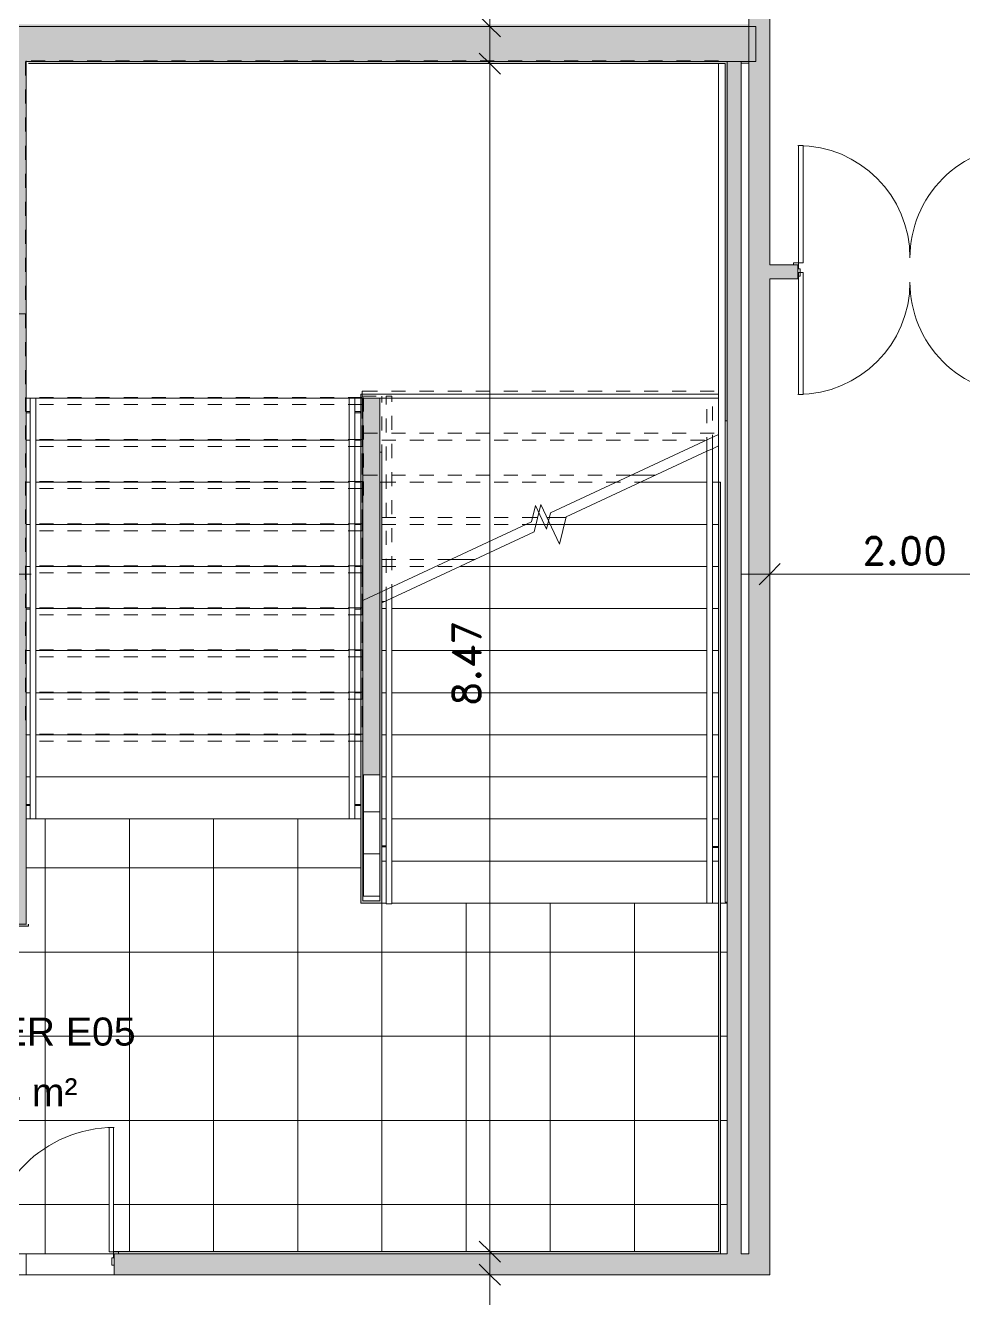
# Model space of a CAD drawing. Header units: metres. Extents: x -227.9 to -140, y 37.9 to 92.1.
# Drawn here: x -224.38 to -217.69, y 51.94 to 61.02 of the extents above; entities that cross this region are included whole.
import ezdxf

# ---------------------------------------------------------------- set-up
doc = ezdxf.new("R2010")
doc.units = ezdxf.units.M
doc.linetypes.add('Overhead', pattern=[0.003969, 0.002381, -0.001587])
doc.linetypes.add('Overhead_2_', pattern=[0.003969, 0.002381, -0.001587])
for name, color, linetype, lineweight in [('A-ANNO-DIMS', 7, 'Continuous', 9), ('A-ANNO-DIMS-100', 7, 'Continuous', 9), ('A-AREA-IDEN', 7, 'Continuous', 9), ('A-CLNG', 7, 'Continuous', 5), ('A-DOOR', 7, 'Continuous', 5), ('A-FLOR', 7, 'Continuous', 5), ('A-FLOR-HRAL', 7, 'Continuous', 5), ('A-FLOR-HRAL-MBND', 7, 'Overhead', 5), ('A-FLOR-PATT', 7, 'Continuous', 5), ('A-WALL', 7, 'Continuous', 5), ('A-WALL-PATT', 7, 'Continuous', 13), ('I-WALL', 7, 'Continuous', 5), ('S-STRS', 7, 'Continuous', 5), ('S-STRS-MBND', 7, 'Overhead', 5)]:
    doc.layers.add(name, color=color, linetype=linetype, lineweight=lineweight)
doc.styles.add('Arial_1', font='arial.ttf', dxfattribs={"height": 0.2})
doc.styles.add('RomanD_B', font='', dxfattribs={"height": 0.2})
doc.styles.get('RomanD_B').set_extended_font_data('RomanD', bold=True)
doc.dimstyles.new('LAG-Romans_0_2', dxfattribs={"dimscale": 0.3048, "dimtxt": 0.200715, "dimasz": 0.492126, "dimexe": 0.787402, "dimexo": 0.0625, "dimgap": 0, "dimtad": 1, "dimrnd": 0.01, "dimzin": 0, "dimdsep": 46, "dimtxsty": 'RomanD_B', "dimblk1": 'OBLIQUE', "dimblk2": 'OBLIQUE', "dimsah": 1, "dimcen": 0.09, "dimdle": 0.656168, "dimazin": 0, "dimtfac": 1, "dimtdec": 4, "dimtix": 1, "dimtmove": 0, "dimatfit": 3, "dimfxl": 0.787402, "dimfxlon": 1, "dimtvp": 1, "dimtolj": 1, "dimtzin": 0, "dimarcsym": 2})

# ---------------------------------------------------------------- blocks, each defined once
blk = doc.blocks.new('LAG-C1030-PORTE-VEV 2 VANT-13PR_03 - LAG-C1030-PORTE-VEV 2 VANT-13PR_03_01F -160X210-11490823-MUC-LAG-PRO-PLA-ARC-TZN-N02-AG02Ec-Cote')
at = {"layer": 'A-DOOR'}
for p, q in [((-1.6147, 1.336), (-1.5822, 1.336)), ((-1.6147, 0.466), (-1.6147, 1.336)), ((-1.6147, 1.336), (-1.6147, 0.466)), ((-1.5822, 1.336), (-1.5822, 0.466)), ((-1.5822, 0.466), (-1.5822, 1.336)), ((-0.0572, 1.336), (-0.0247, 1.336)), ((-0.0572, 0.466), (-0.0572, 1.336)), ((-0.0572, 1.336), (-0.0572, 0.466)), ((-0.0247, 1.336), (-0.0247, 0.466)), ((-0.0247, 0.466), (-0.0247, 1.336)), ((-1.5822, 0.466), (-1.6147, 0.466)), ((-0.0247, 0.466), (-0.0572, 0.466)), ((-1.6147, 0.3985), (-1.5822, 0.3985)), ((-1.6147, -0.439), (-1.6147, 0.3985)), ((-1.6147, 0.3985), (-1.5822, 0.3985)), ((-1.6147, -0.439), (-1.6147, 0.3985)), ((-1.5822, 0.3985), (-1.5822, -0.439)), ((-1.5822, 0.3985), (-1.5822, -0.439)), ((-0.0572, 0.3985), (-0.0247, 0.3985)), ((-0.0572, -0.439), (-0.0572, 0.3985)), ((-0.0572, 0.3985), (-0.0247, 0.3985)), ((-0.0572, -0.439), (-0.0572, 0.3985)), ((-0.0247, 0.3985), (-0.0247, -0.439)), ((-0.0247, 0.3985), (-0.0247, -0.439)), ((-1.5822, -0.439), (-1.6147, -0.439)), ((-1.5822, -0.439), (-1.6147, -0.439)), ((-0.0247, -0.439), (-0.0572, -0.439)), ((-0.0247, -0.439), (-0.0572, -0.439))]:
    blk.add_line(p, q, dxfattribs=at)
at = {"layer": 'A-DOOR', "color": 9, "true_color": 0xc0c0c0}
for p, q in [((-1.6197, 0.4935), (-1.6022, 0.4935)), ((-1.6197, 0.411), (-1.6197, 0.4935)), ((-1.6022, 0.4935), (-1.6022, 0.441)), ((-0.0372, 0.4935), (-0.0197, 0.4935)), ((-0.0372, 0.441), (-0.0372, 0.4935)), ((-0.0197, 0.4935), (-0.0197, 0.411)), ((-1.6497, 0.411), (-1.6197, 0.411)), ((-1.6497, 0.3985), (-1.6497, 0.411)), ((-1.6147, 0.3985), (-1.6497, 0.3985)), ((-1.6147, 0.441), (-1.6147, 0.3985)), ((-1.6022, 0.441), (-1.6147, 0.441)), ((-0.0247, 0.441), (-0.0372, 0.441)), ((-0.0247, 0.3985), (-0.0247, 0.441)), ((0.0103, 0.3985), (-0.0247, 0.3985)), ((-0.0197, 0.411), (0.0103, 0.411)), ((0.0103, 0.411), (0.0103, 0.3985))]:
    blk.add_line(p, q, dxfattribs=at)
at = {"layer": 'A-DOOR'}
for centre, start, end in [((-1.6197, 0.536), 360, 90), ((-0.0197, 0.536), 90, 180), ((-1.6197, 0.361), 270, 0), ((-0.0197, 0.361), 180, 270)]:
    blk.add_arc(centre, 0.8, start, end, dxfattribs=at)
blk = doc.blocks.new('LAG-C1030-PORTE-BAT 2 VANT-13PR_02 - LAG-C1030-PORTE-BAT 2 VANT-13PR_02_04F-180X210-11483991-MUC-LAG-PRO-PLA-ARC-TZN-N02-AG02Ec-Cote')
at = {"layer": 'A-DOOR', "color": 9, "true_color": 0xc0c0c0}
for p, q in [((-1.6147, 0.514), (-1.6147, -0.3735)), ((-1.5822, 0.514), (-1.6147, 0.514)), ((-1.5822, -0.3735), (-1.5822, 0.514)), ((0.1753, 0.514), (0.1428, 0.514)), ((0.1428, 0.514), (0.1428, -0.3735)), ((0.1753, -0.3735), (0.1753, 0.514)), ((-1.6497, -0.3735), (-1.6497, -0.386)), ((-1.6147, -0.3735), (-1.6497, -0.3735)), ((-1.6497, -0.386), (-1.6197, -0.386)), ((-1.6197, -0.386), (-1.6197, -0.4685)), ((-1.6147, -0.3735), (-1.5822, -0.3735)), ((-1.6147, -0.416), (-1.6147, -0.3735)), ((-1.6022, -0.416), (-1.6147, -0.416)), ((-1.6022, -0.4685), (-1.6022, -0.416)), ((0.1428, -0.3735), (0.1753, -0.3735)), ((0.1628, -0.416), (0.1628, -0.4685)), ((0.1753, -0.416), (0.1628, -0.416)), ((0.2103, -0.3735), (0.1753, -0.3735)), ((0.1753, -0.3735), (0.1753, -0.416)), ((0.1803, -0.4685), (0.1803, -0.386)), ((0.1803, -0.386), (0.2103, -0.386)), ((0.2103, -0.386), (0.2103, -0.3735)), ((-1.6197, -0.4685), (-1.6022, -0.4685)), ((0.1628, -0.4685), (0.1803, -0.4685))]:
    blk.add_line(p, q, dxfattribs=at)
at = {"layer": 'A-DOOR'}
for p, q in [((-1.6147, 0.514), (-1.6147, -0.3735)), ((-1.5822, 0.514), (-1.6147, 0.514)), ((-1.5822, -0.3735), (-1.5822, 0.514)), ((0.1428, 0.514), (0.1428, -0.3735)), ((0.1753, 0.514), (0.1428, 0.514)), ((0.1753, -0.3735), (0.1753, 0.514)), ((-1.6147, -0.3735), (-1.5822, -0.3735)), ((0.1428, -0.3735), (0.1753, -0.3735))]:
    blk.add_line(p, q, dxfattribs=at)
for centre, start, end in [((-1.6197, -0.386), 360, 90), ((0.1803, -0.386), 90, 180)]:
    blk.add_arc(centre, 0.9, start, end, dxfattribs=at)
blk = doc.blocks.new('Railing - LAG-B2080- BARRE CIRCULAIRE BALUSTRADE ESCALIER-V169-MUC-LAG-PRO-PLA-ARC-TZN-N02-AG02Ec-Cote')
at = {"layer": 'A-FLOR-HRAL'}
for p, q in [((0, 0.004), (-0.028, 0.004)), ((-0.028, -0.004), (0, -0.004))]:
    blk.add_line(p, q, dxfattribs=at)
blk = doc.blocks.new('Railing - Railing-13286187-MUC-LAG-PRO-PLA-ARC-TZN-N02-AG02Ec-Cote')
at = {"layer": 'A-FLOR-HRAL', "color": 9, "true_color": 0xc0c0c0}
for p, q in [((-224.3411, 58.3635), (-224.3011, 58.3635)), ((-224.3411, 58.3635), (-224.3411, 55.3635)), ((-224.3011, 58.3635), (-224.3011, 55.3635)), ((-224.3011, 55.3635), (-224.3411, 55.3635))]:
    blk.add_line(p, q, dxfattribs=at)
for p in [(-224.3411, 58.2635), (-224.3411, 56.8635), (-224.3411, 55.4635)]:
    blk.add_blockref('Railing - LAG-B2080- BARRE CIRCULAIRE BALUSTRADE ESCALIER-V169-MUC-LAG-PRO-PLA-ARC-TZN-N02-AG02Ec-Cote', p)
blk = doc.blocks.new('Railing - LAG-B2080- BARRE CIRCULAIRE BALUSTRADE ESCALIER-V170-MUC-LAG-PRO-PLA-ARC-TZN-N02-AG02Ec-Cote')
at = {"layer": 'A-FLOR-HRAL'}
for p, q in [((0, 0.004), (-0.04, 0.004)), ((-0.04, -0.004), (-0.04, 0.004)), ((-0.04, -0.004), (0, -0.004))]:
    blk.add_line(p, q, dxfattribs=at)
blk = doc.blocks.new('Railing - Railing-13286200-MUC-LAG-PRO-PLA-ARC-TZN-N02-AG02Ec-Cote')
at = {"layer": 'A-FLOR-HRAL', "color": 9, "true_color": 0xc0c0c0}
for p, q in [((-222.0671, 58.3635), (-222.0271, 58.3635)), ((-222.0671, 58.3635), (-222.0671, 55.3635)), ((-222.0271, 58.3635), (-222.0271, 55.3635)), ((-222.0271, 55.3635), (-222.0671, 55.3635))]:
    blk.add_line(p, q, dxfattribs=at)
at = {"extrusion": (0, 0, -1), "zscale": -1}
for p in [(222.0271, 58.2635), (222.0271, 56.8635), (222.0271, 55.4635)]:
    blk.add_blockref('Railing - LAG-B2080- BARRE CIRCULAIRE BALUSTRADE ESCALIER-V170-MUC-LAG-PRO-PLA-ARC-TZN-N02-AG02Ec-Cote', p, dxfattribs=at)
blk = doc.blocks.new('Railing - LAG-B2080- BARRE CIRCULAIRE BALUSTRADE ESCALIER-12558176-MUC-LAG-PRO-PLA-ARC-TZN-N02-AG02Ec-Cote')
at = {"layer": 'A-FLOR-HRAL'}
for p, q in [((0, 0.004), (-0.04, 0.004)), ((-0.04, -0.004), (-0.04, 0.004)), ((-0.04, -0.004), (0, -0.004))]:
    blk.add_line(p, q, dxfattribs=at)
blk = doc.blocks.new('Railing - Railing-14237146-MUC-LAG-PRO-PLA-ARC-TZN-N02-AG02Ec-Cote')
at = {"layer": 'A-FLOR-HRAL', "color": 9, "true_color": 0xc0c0c0}
for p, q in [((-219.4771, 58.003), (-219.5171, 57.9844)), ((-219.4771, 54.7635), (-219.4771, 58.003)), ((-219.5171, 54.7635), (-219.5171, 57.9844)), ((-219.4771, 54.7635), (-219.5171, 54.7635))]:
    blk.add_line(p, q, dxfattribs=at)
at = {"layer": 'A-FLOR-HRAL-MBND'}
for p, q in [((-219.5171, 58.3635), (-219.4771, 58.3635)), ((-219.5171, 57.9844), (-219.5171, 58.3635)), ((-219.4771, 58.003), (-219.4771, 58.3635))]:
    blk.add_line(p, q, dxfattribs=at)
at = {"rotation": 180}
blk.add_blockref('Railing - LAG-B2080- BARRE CIRCULAIRE BALUSTRADE ESCALIER-12558176-MUC-LAG-PRO-PLA-ARC-TZN-N02-AG02Ec-Cote', (-219.4771, 55.1635), dxfattribs=at)
blk = doc.blocks.new('Railing - LAG-B2080- BARRE CIRCULAIRE BALUSTRADE ESCALIER-V171-MUC-LAG-PRO-PLA-ARC-TZN-N02-AG02Ec-Cote')
at = {"layer": 'A-FLOR-HRAL'}
for p, q in [((0, 0.004), (-0.03, 0.004)), ((-0.03, -0.004), (0, -0.004))]:
    blk.add_line(p, q, dxfattribs=at)
blk = doc.blocks.new('Railing - Railing-14237154-MUC-LAG-PRO-PLA-ARC-TZN-N02-AG02Ec-Cote')
at = {"layer": 'A-FLOR-HRAL', "color": 9, "true_color": 0xc0c0c0}
for p, q in [((-221.7641, 56.9366), (-221.8041, 56.9179)), ((-221.8041, 54.7585), (-221.8041, 56.9179)), ((-221.7641, 54.7585), (-221.7641, 56.9366)), ((-221.7641, 54.7585), (-221.8041, 54.7585))]:
    blk.add_line(p, q, dxfattribs=at)
at = {"layer": 'A-FLOR-HRAL-MBND'}
for p, q in [((-221.8041, 58.3785), (-221.7641, 58.3785)), ((-221.8041, 58.3635), (-221.8041, 58.3785)), ((-221.8041, 56.9179), (-221.8041, 58.3635)), ((-221.7641, 58.3635), (-221.7641, 58.3785)), ((-221.7641, 56.9366), (-221.7641, 58.3635))]:
    blk.add_line(p, q, dxfattribs=at)
at = {"extrusion": (0, 0, -1), "zscale": -1, "rotation": 180}
blk.add_blockref('Railing - LAG-B2080- BARRE CIRCULAIRE BALUSTRADE ESCALIER-V171-MUC-LAG-PRO-PLA-ARC-TZN-N02-AG02Ec-Cote', (221.8041, 55.1685), dxfattribs=at)
blk = doc.blocks.new('DIMBLOCK40-MUC-LAG-PRO-PLA-ARC-TZN-N02-AG02Ec-Cote')
at = {"layer": 'A-ANNO-DIMS-100', "transparency": 16777216}
for p, q in [((-219.0691, 57.3486), (-219.0691, 56.8686)), ((-219.0691, 57.1086), (-219.0691, 57.3486)), ((-217.0694, 57.3486), (-217.0694, 56.8686)), ((-217.0694, 57.1086), (-217.0694, 57.3486)), ((-219.2691, 57.1086), (-216.8694, 57.1086))]:
    blk.add_line(p, q, dxfattribs=at)
at = {"layer": 'A-ANNO-DIMS-100', "lineweight": 25, "transparency": 16777216}
for p, q in [((-219.0691, 57.1086), (-218.9941, 57.1836)), ((-217.0694, 57.1086), (-216.9944, 57.1836)), ((-219.0691, 57.1086), (-219.1441, 57.0336)), ((-217.0694, 57.1086), (-217.1444, 57.0336))]:
    blk.add_line(p, q, dxfattribs=at)
at = {"layer": 'A-ANNO-DIMS-100', "color": 0, "transparency": 16777216, "insert": (-218.4128, 57.3743), "char_height": 0.2, "width": 0.824475, "attachment_point": 1, "line_spacing_factor": 1.146391, "style": 'RomanD_B'}
blk.add_mtext('2.00', dxfattribs=at)
blk = doc.blocks.new('_Oblique')
at = {"color": 0, "linetype": 'ByBlock', "lineweight": -2}
blk.add_line((-0.5, -0.5), (0.5, 0.5), dxfattribs=at)
blk = doc.blocks.new('DIMBLOCK41-MUC-LAG-PRO-PLA-ARC-TZN-N02-AG02Ec-Cote')
at = {"layer": 'A-ANNO-DIMS-100', "transparency": 16777216}
for p, q in [((-227.3781, 57.3486), (-227.3781, 56.8686)), ((-227.3781, 57.1086), (-227.3781, 57.3486)), ((-224.5341, 57.3486), (-224.5341, 56.8686)), ((-224.5341, 57.1086), (-224.5341, 57.3486)), ((-227.5781, 57.1086), (-224.3341, 57.1086))]:
    blk.add_line(p, q, dxfattribs=at)
at = {"layer": 'A-ANNO-DIMS-100', "lineweight": 25, "transparency": 16777216}
for p, q in [((-227.3781, 57.1086), (-227.3031, 57.1836)), ((-224.5341, 57.1086), (-224.4591, 57.1836)), ((-227.3781, 57.1086), (-227.4531, 57.0336)), ((-224.5341, 57.1086), (-224.6091, 57.0336))]:
    blk.add_line(p, q, dxfattribs=at)
at = {"layer": 'A-ANNO-DIMS-100', "color": 0, "transparency": 16777216, "insert": (-226.2997, 57.3743), "char_height": 0.2, "width": 0.824475, "attachment_point": 1, "line_spacing_factor": 1.146391, "style": 'RomanD_B'}
blk.add_mtext('2.84', dxfattribs=at)
blk = doc.blocks.new('DIMBLOCK42-MUC-LAG-PRO-PLA-ARC-TZN-N02-AG02Ec-Cote')
at = {"layer": 'A-ANNO-DIMS-100', "transparency": 16777216}
for p, q in [((-221.0647, 60.8135), (-221.0647, 62.4255)), ((-221.3047, 62.2255), (-220.8247, 62.2255)), ((-221.0647, 62.2255), (-221.3047, 62.2255)), ((-221.3047, 61.0135), (-220.8247, 61.0135)), ((-221.0647, 61.0135), (-221.3047, 61.0135))]:
    blk.add_line(p, q, dxfattribs=at)
at = {"layer": 'A-ANNO-DIMS-100', "lineweight": 25, "transparency": 16777216}
for p, q in [((-221.0647, 62.2255), (-221.1397, 62.3005)), ((-221.0647, 62.2255), (-220.9897, 62.1505)), ((-221.0647, 61.0135), (-221.1397, 61.0885)), ((-221.0647, 61.0135), (-220.9897, 60.9385))]:
    blk.add_line(p, q, dxfattribs=at)
at = {"layer": 'A-ANNO-DIMS-100', "color": 0, "transparency": 16777216, "insert": (-221.3303, 61.276), "char_height": 0.2, "width": 0.824475, "attachment_point": 1, "rotation": 90, "line_spacing_factor": 1.146391, "style": 'RomanD_B'}
blk.add_mtext('1.21', dxfattribs=at)
blk = doc.blocks.new('DIMBLOCK43-MUC-LAG-PRO-PLA-ARC-TZN-N02-AG02Ec-Cote')
at = {"layer": 'A-ANNO-DIMS-100', "transparency": 16777216}
for p, q in [((-221.0647, 49.9135), (-221.0647, 52.3135)), ((-221.3047, 52.1135), (-220.8247, 52.1135)), ((-221.0647, 52.1135), (-221.3047, 52.1135)), ((-221.3047, 50.1135), (-220.8247, 50.1135)), ((-221.0647, 50.1135), (-221.3047, 50.1135))]:
    blk.add_line(p, q, dxfattribs=at)
at = {"layer": 'A-ANNO-DIMS-100', "lineweight": 25, "transparency": 16777216}
for p, q in [((-221.0647, 52.1135), (-221.1397, 52.1885)), ((-221.0647, 52.1135), (-220.9897, 52.0385)), ((-221.0647, 50.1135), (-221.1397, 50.1885)), ((-221.0647, 50.1135), (-220.9897, 50.0385))]:
    blk.add_line(p, q, dxfattribs=at)
at = {"layer": 'A-ANNO-DIMS-100', "color": 0, "transparency": 16777216, "insert": (-221.3303, 50.77), "char_height": 0.2, "width": 0.824475, "attachment_point": 1, "rotation": 90, "line_spacing_factor": 1.146391, "style": 'RomanD_B'}
blk.add_mtext('2.00', dxfattribs=at)
blk = doc.blocks.new('DIMBLOCK157-MUC-LAG-PRO-PLA-ARC-TZN-N02-AG02Ec-Cote')
at = {"layer": 'A-ANNO-DIMS-100', "transparency": 16777216}
for p, q in [((-221.0647, 52.0785), (-221.0647, 60.9485)), ((-221.3047, 60.7485), (-220.8247, 60.7485)), ((-221.0647, 60.7485), (-221.3047, 60.7485)), ((-221.3047, 52.2785), (-220.8247, 52.2785)), ((-221.0647, 52.2785), (-221.3047, 52.2785))]:
    blk.add_line(p, q, dxfattribs=at)
at = {"layer": 'A-ANNO-DIMS-100', "lineweight": 25, "transparency": 16777216}
for p, q in [((-221.0647, 60.7485), (-221.1397, 60.8235)), ((-221.0647, 60.7485), (-220.9897, 60.6735)), ((-221.0647, 52.2785), (-221.1397, 52.3535)), ((-221.0647, 52.2785), (-220.9897, 52.2035))]:
    blk.add_line(p, q, dxfattribs=at)
at = {"layer": 'A-ANNO-DIMS-100', "color": 0, "transparency": 16777216, "insert": (-221.3303, 56.17), "char_height": 0.2, "width": 0.824475, "attachment_point": 1, "rotation": 90, "line_spacing_factor": 1.146391, "style": 'RomanD_B'}
blk.add_mtext('8.47', dxfattribs=at)

msp = doc.modelspace()

# ---------------------------------------------------------------- hatches: boundary and pattern name
at = {"layer": 'A-FLOR-PATT', "true_color": 0x787878}
h = msp.add_hatch(dxfattribs=at)
h.set_pattern_fill('FP_3', color=8, style=0, pattern_type=2)
h.set_pattern_definition([(0, (-222.434, 53.814), (0, 0.6), []), (90, (-222.434, 53.814), (-0.6, 0), [])])
h.paths.add_polyline_path([(-223.7468, 52.276), (-223.7793, 52.276), (-223.7793, 53.1635), (-223.7468, 53.1635), (-223.7468, 52.2785)])
h.paths.add_polyline_path([(-223.7793, 52.2635), (-223.7468, 52.2635), (-223.7468, 52.276), (-223.7418, 52.276), (-223.7418, 52.2785), (-219.4344, 52.2785), (-219.4344, 54.7635), (-221.7641, 54.7635), (-221.7641, 54.7585), (-221.8041, 54.7585), (-221.8041, 54.7635), (-221.9841, 54.7635), (-221.9841, 55.3635), (-224.3691, 55.3635), (-224.3691, 54.6135), (-224.3541, 54.6135), (-224.3541, 54.5985), (-225.6568, 54.5985), (-225.6568, 52.2785), (-225.5418, 52.2785), (-225.5418, 52.276), (-225.5368, 52.276), (-225.5368, 52.2635), (-225.1882, 52.2635)])
h.paths.add_polyline_path([(-219.3729, 52.2635), (-219.3729, 54.7635), (-219.4194, 54.7635), (-219.4194, 52.2635)])
h.paths.add_polyline_path([(-225.5327, 52.276), (-225.5368, 52.276), (-225.5368, 53.1635), (-225.5043, 53.1635), (-225.5043, 52.276)])
at = {"layer": 'A-WALL-PATT', "lineweight": 5, "true_color": 0xaaaaaa}
for points in [[(-220.2544, 61.0135), (-219.2191, 61.0135), (-219.2191, 61.0275), (-224.6331, 61.0275), (-224.6331, 61.0135), (-221.899, 61.0135)], [(-224.6191, 58.9635), (-224.3691, 58.9635), (-224.3691, 61.0135), (-224.6191, 61.0135), (-224.6191, 60.6417)], [(-219.1691, 60.7635), (-219.1691, 61.0135), (-224.3691, 61.0135), (-224.3691, 60.7635), (-220.2544, 60.7635)]]:
    msp.add_hatch(color=253, dxfattribs=at).paths.add_polyline_path(points)
at = {"layer": 'I-WALL', "true_color": 0xaaaaaa}
for points in [[(-219.0691, 52.2635), (-219.0691, 71.664), (-219.2191, 71.664), (-219.2191, 64.2389), (-219.0859, 64.2389), (-219.0859, 63.8389), (-219.2191, 63.8389), (-219.2191, 52.2635)], [(-219.3879, 60.7485), (-219.3879, 60.7635), (-224.3541, 60.7635), (-224.3541, 60.7485), (-220.2544, 60.7485)], [(-219.3879, 58.2024), (-219.3729, 58.2024), (-219.3729, 60.7635), (-219.3879, 60.7635), (-219.3879, 58.4984)], [(-219.2729, 52.2635), (-219.2729, 60.7635), (-219.3729, 60.7635), (-219.3729, 52.2635)], [(-224.5191, 54.7635), (-224.3691, 54.7635), (-224.3691, 58.9635), (-224.5191, 58.9635), (-224.5191, 55.2835)], [(-221.9691, 54.7785), (-221.9691, 58.3635), (-221.9841, 58.3635), (-221.9841, 54.7785)], [(-221.8491, 55.6785), (-221.8491, 58.3635), (-221.9691, 58.3635), (-221.9691, 55.6785), (-221.899, 55.6785)], [(-221.8341, 54.7785), (-221.8341, 57.7635), (-221.8491, 57.7635), (-221.8491, 54.7785)], [(-219.4194, 52.2635), (-219.4194, 57.7656), (-219.4341, 57.7656), (-219.4344, 52.2635)], [(-225.6568, 54.6135), (-224.3691, 54.6135), (-224.3691, 54.7635), (-225.6718, 54.7635), (-225.6718, 54.6135)], [(-221.9841, 54.7635), (-221.8341, 54.7635), (-221.8341, 54.7785), (-221.9841, 54.7785)], [(-225.6568, 54.5985), (-224.3541, 54.5985), (-224.3541, 54.6135), (-225.6568, 54.6135)]]:
    msp.add_hatch(color=253, dxfattribs=at).paths.add_polyline_path(points)
h = msp.add_hatch(color=253, dxfattribs=at)
h.paths.add_polyline_path([(-217.2676, 59.2146), (-217.0694, 59.2146), (-217.0694, 59.3146), (-217.2693, 59.3146), (-217.2693, 59.2146)])
h.paths.add_polyline_path([(-219.0691, 59.2146), (-218.8693, 59.2146), (-218.8693, 59.3146), (-219.0691, 59.3146), (-219.0691, 59.2321)])
h = msp.add_hatch(color=253, dxfattribs=at)
h.paths.add_polyline_path([(-219.0691, 52.1135), (-219.0691, 52.2635), (-223.7418, 52.2635), (-223.7418, 52.1135), (-221.899, 52.1135)])
h.paths.add_polyline_path([(-225.5993, 52.1135), (-225.5418, 52.1135), (-225.5418, 52.2635), (-226.2691, 52.2635), (-226.2691, 52.1135), (-226.0105, 52.1135)])
h.paths.add_polyline_path([(-227.3141, 52.1135), (-227.2691, 52.1135), (-227.2691, 52.2635), (-227.5191, 52.2635), (-227.5191, 52.1135), (-227.3931, 52.1135)])
h = msp.add_hatch(color=253, dxfattribs=at)
h.paths.add_polyline_path([(-219.4344, 52.2635), (-219.4344, 52.2785), (-223.7418, 52.2785), (-223.7418, 52.276), (-223.7118, 52.276), (-223.7118, 52.2635), (-221.899, 52.2635)])
h.paths.add_polyline_path([(-225.5993, 52.2635), (-225.5718, 52.2635), (-225.5718, 52.276), (-225.5418, 52.276), (-225.5418, 52.2785), (-225.6718, 52.2785), (-225.6718, 52.2635)])

# ---------------------------------------------------------------- linework, layer by layer
at = {"layer": 'A-CLNG', "color": 9, "lineweight": 13, "true_color": 0xc0c0c0}
for p, q in [((-219.4341, 58.3924), (-221.9841, 58.3924)), ((-221.9841, 58.3924), (-221.9841, 58.3626)), ((-221.9841, 58.3626), (-219.4341, 58.3626)), ((-219.4341, 58.3626), (-219.4341, 58.3924))]:
    msp.add_line(p, q, dxfattribs=at)
at = {"layer": 'A-CLNG', "color": 9, "true_color": 0xc0c0c0}
for p, q in [((-219.4341, 58.1036), (-219.4341, 58.3626)), ((-221.8491, 57.9773), (-221.8341, 57.9773)), ((-221.8341, 57.9773), (-221.8341, 57.7635))]:
    msp.add_line(p, q, dxfattribs=at)
at = {"layer": 'A-FLOR', "lineweight": 9}
for p, q in [((-219.2729, 60.7508), (-219.2191, 60.7508)), ((-221.9649, 55.3135), (-221.9691, 55.3135)), ((-221.9691, 54.8135), (-221.9649, 54.8135)), ((-224.3691, 52.2635), (-224.3691, 52.1135))]:
    msp.add_line(p, q, dxfattribs=at)
at = {"layer": 'A-FLOR'}
for p, q in [((-224.3411, 55.3635), (-224.3691, 55.3635)), ((-222.0671, 55.3635), (-224.3011, 55.3635)), ((-221.9841, 55.3635), (-222.0271, 55.3635)), ((-219.3729, 54.7635), (-219.4194, 54.7635)), ((-225.5368, 52.2635), (-223.7468, 52.2635)), ((-223.7418, 52.1135), (-225.5418, 52.1135))]:
    msp.add_line(p, q, dxfattribs=at)
at = {"layer": 'A-WALL', "lineweight": 15}
for p, q in [((-224.3691, 61.0135), (-224.6191, 61.0135)), ((-219.1691, 61.0135), (-224.3691, 61.0135)), ((-219.1691, 60.7635), (-219.1691, 61.0135)), ((-224.3691, 58.9635), (-224.3691, 60.7635)), ((-224.3691, 60.7635), (-219.1691, 60.7635)), ((-224.6191, 58.9635), (-224.3691, 58.9635))]:
    msp.add_line(p, q, dxfattribs=at)
at = {"layer": 'A-WALL'}
for p, q in [((-221.8491, 58.3635), (-221.9691, 58.3635)), ((-224.3691, 54.6135), (-225.6718, 54.6135)), ((-219.4344, 52.2635), (-223.7118, 52.2635))]:
    msp.add_line(p, q, dxfattribs=at)
at = {"layer": 'I-WALL', "lineweight": 13}
for p, q in [((-219.0691, 59.3146), (-219.0691, 71.664)), ((-219.2191, 63.8389), (-219.2191, 52.2635)), ((-224.6191, 61.0135), (-219.2191, 61.0135)), ((-219.2729, 60.7635), (-224.3541, 60.7635)), ((-224.3541, 60.7485), (-219.3879, 60.7485)), ((-219.3879, 60.7485), (-219.3879, 58.2024)), ((-219.3729, 52.2635), (-219.3729, 60.7635)), ((-219.2729, 52.2635), (-219.2729, 60.7635)), ((-218.8993, 59.3146), (-219.0691, 59.3146)), ((-219.0691, 52.1135), (-219.0691, 59.2146)), ((-219.0691, 59.2146), (-218.8693, 59.2146)), ((-218.8693, 59.2146), (-218.8693, 59.2321)), ((-224.3691, 58.9635), (-224.5191, 58.9635)), ((-224.3691, 54.6135), (-224.3691, 58.9485)), ((-221.9841, 58.3635), (-221.9841, 54.7635)), ((-221.9691, 58.3635), (-221.9691, 54.7785)), ((-221.8491, 55.6785), (-221.8491, 58.3635)), ((-219.3879, 58.2024), (-219.3729, 58.2024)), ((-221.8341, 57.7635), (-221.8491, 57.7635)), ((-221.8491, 57.7635), (-221.8491, 54.7785)), ((-221.8341, 54.7635), (-221.8341, 57.7635)), ((-219.4344, 57.7635), (-219.4344, 52.2785)), ((-219.4194, 57.7656), (-219.4341, 57.7656)), ((-219.4194, 52.2635), (-219.4194, 57.7656)), ((-221.9691, 55.6785), (-221.8491, 55.6785)), ((-221.9841, 54.7635), (-221.8341, 54.7635)), ((-221.8491, 54.7785), (-221.9691, 54.7785)), ((-225.6568, 54.5985), (-224.3541, 54.5985)), ((-224.3541, 54.5985), (-224.3541, 54.6135)), ((-219.4344, 52.2785), (-223.7418, 52.2785)), ((-223.7418, 52.2785), (-223.7418, 52.276)), ((-219.4344, 52.2635), (-219.3729, 52.2635)), ((-219.2191, 52.2635), (-219.2729, 52.2635)), ((-223.7418, 52.181), (-223.7418, 52.1135)), ((-223.7418, 52.1135), (-219.0691, 52.1135))]:
    msp.add_line(p, q, dxfattribs=at)
at = {"layer": 'I-WALL'}
for p, q in [((-219.3879, 54.7712), (-219.3879, 58.2024)), ((-219.3729, 54.7712), (-219.3879, 54.7712))]:
    msp.add_line(p, q, dxfattribs=at)
at = {"layer": 'S-STRS'}
for p, q in [((-219.4341, 58.3924), (-219.4341, 60.7485)), ((-224.3411, 58.3635), (-224.3691, 58.3635)), ((-222.0671, 58.3635), (-224.3011, 58.3635)), ((-221.9841, 58.3635), (-222.0271, 58.3635)), ((-224.3411, 58.0635), (-224.3691, 58.0635)), ((-222.0671, 58.0635), (-224.3011, 58.0635)), ((-221.9841, 58.0635), (-222.0271, 58.0635)), ((-219.4341, 57.7635), (-219.4341, 58.0231)), ((-224.3411, 57.7635), (-224.3691, 57.7635)), ((-222.0671, 57.7635), (-224.3011, 57.7635)), ((-221.9841, 57.7635), (-222.0271, 57.7635)), ((-219.9908, 57.7635), (-219.5171, 57.7635)), ((-219.4771, 57.7635), (-219.4341, 57.7635)), ((-224.3411, 57.4635), (-224.3691, 57.4635)), ((-222.0671, 57.4635), (-224.3011, 57.4635)), ((-221.9841, 57.4635), (-222.0271, 57.4635)), ((-220.7346, 57.4635), (-220.6341, 57.4635)), ((-220.5337, 57.4635), (-219.5171, 57.4635)), ((-219.4771, 57.4635), (-219.4344, 57.4635)), ((-224.3411, 57.1635), (-224.3691, 57.1635)), ((-222.0671, 57.1635), (-224.3011, 57.1635)), ((-221.9841, 57.1635), (-222.0271, 57.1635)), ((-221.2775, 57.1635), (-219.5171, 57.1635)), ((-219.4771, 57.1635), (-219.4344, 57.1635)), ((-222.0671, 56.8635), (-224.3011, 56.8635)), ((-221.9841, 56.8635), (-221.9871, 56.8635)), ((-221.8341, 56.8635), (-221.8041, 56.8635)), ((-221.7641, 56.8635), (-219.5171, 56.8635)), ((-219.4771, 56.8635), (-219.4344, 56.8635)), ((-224.3411, 56.5635), (-224.3691, 56.5635)), ((-222.0671, 56.5635), (-224.3011, 56.5635)), ((-221.9841, 56.5635), (-222.0271, 56.5635)), ((-221.8341, 56.5635), (-221.8041, 56.5635)), ((-221.7641, 56.5635), (-219.5171, 56.5635)), ((-219.4771, 56.5635), (-219.4344, 56.5635)), ((-224.3411, 56.2635), (-224.3691, 56.2635)), ((-222.0671, 56.2635), (-224.3011, 56.2635)), ((-221.9841, 56.2635), (-222.0271, 56.2635)), ((-221.8341, 56.2635), (-221.8041, 56.2635)), ((-221.7641, 56.2635), (-219.5171, 56.2635)), ((-219.4771, 56.2635), (-219.4344, 56.2635)), ((-224.3411, 55.9635), (-224.3691, 55.9635)), ((-222.0671, 55.9635), (-224.3011, 55.9635)), ((-221.9841, 55.9635), (-222.0271, 55.9635)), ((-221.8341, 55.9635), (-221.8041, 55.9635)), ((-221.7641, 55.9635), (-219.5171, 55.9635)), ((-219.4771, 55.9635), (-219.4344, 55.9635)), ((-224.3411, 55.6635), (-224.3691, 55.6635)), ((-222.0671, 55.6635), (-224.3011, 55.6635)), ((-221.9841, 55.6635), (-222.0271, 55.6635)), ((-221.8341, 55.6635), (-221.8041, 55.6635)), ((-221.7641, 55.6635), (-219.5171, 55.6635)), ((-219.4771, 55.6635), (-219.4344, 55.6635)), ((-224.3411, 55.3635), (-224.3691, 55.3635)), ((-222.0671, 55.3635), (-224.3011, 55.3635)), ((-221.9841, 55.3635), (-222.0271, 55.3635)), ((-221.8341, 55.3635), (-221.8041, 55.3635)), ((-221.7641, 55.3635), (-219.5171, 55.3635)), ((-219.4771, 55.3635), (-219.4344, 55.3635)), ((-221.8341, 55.0635), (-221.8041, 55.0635)), ((-221.7641, 55.0635), (-219.5171, 55.0635)), ((-219.4771, 55.0635), (-219.4344, 55.0635)), ((-221.8341, 54.7635), (-221.8041, 54.7635)), ((-221.7641, 54.7635), (-219.5171, 54.7635)), ((-219.4771, 54.7635), (-219.4344, 54.7635))]:
    msp.add_line(p, q, dxfattribs=at)
at = {"layer": 'S-STRS', "linetype": 'Overhead'}
for p, q in [((-224.3411, 58.3635), (-224.3691, 58.3635)), ((-222.0671, 58.3635), (-224.3011, 58.3635)), ((-221.9841, 58.3635), (-222.0271, 58.3635)), ((-224.3411, 58.0635), (-224.3691, 58.0635)), ((-222.0671, 58.0635), (-224.3011, 58.0635)), ((-221.9841, 58.0635), (-222.0271, 58.0635)), ((-224.3411, 57.7635), (-224.3691, 57.7635)), ((-222.0671, 57.7635), (-224.3011, 57.7635)), ((-221.9841, 57.7635), (-222.0271, 57.7635)), ((-219.9908, 57.7635), (-219.5171, 57.7635)), ((-219.4771, 57.7635), (-219.4341, 57.7635)), ((-224.3411, 57.4635), (-224.3691, 57.4635)), ((-222.0671, 57.4635), (-224.3011, 57.4635)), ((-221.9841, 57.4635), (-222.0271, 57.4635)), ((-220.7346, 57.4635), (-220.6341, 57.4635)), ((-220.5337, 57.4635), (-219.5171, 57.4635)), ((-219.4771, 57.4635), (-219.4344, 57.4635)), ((-224.3411, 57.1635), (-224.3691, 57.1635)), ((-222.0671, 57.1635), (-224.3011, 57.1635)), ((-221.9841, 57.1635), (-222.0271, 57.1635)), ((-221.2775, 57.1635), (-219.5171, 57.1635)), ((-219.4771, 57.1635), (-219.4344, 57.1635)), ((-222.0671, 56.8635), (-224.3011, 56.8635)), ((-221.9841, 56.8635), (-221.9871, 56.8635)), ((-221.8341, 56.8635), (-221.8041, 56.8635)), ((-221.7641, 56.8635), (-219.5171, 56.8635)), ((-219.4771, 56.8635), (-219.4344, 56.8635)), ((-224.3411, 56.5635), (-224.3691, 56.5635)), ((-222.0671, 56.5635), (-224.3011, 56.5635)), ((-221.9841, 56.5635), (-222.0271, 56.5635)), ((-221.8341, 56.5635), (-221.8041, 56.5635)), ((-221.7641, 56.5635), (-219.5171, 56.5635)), ((-219.4771, 56.5635), (-219.4344, 56.5635)), ((-224.3411, 56.2635), (-224.3691, 56.2635)), ((-222.0671, 56.2635), (-224.3011, 56.2635)), ((-221.9841, 56.2635), (-222.0271, 56.2635)), ((-221.8341, 56.2635), (-221.8041, 56.2635)), ((-221.7641, 56.2635), (-219.5171, 56.2635)), ((-219.4771, 56.2635), (-219.4344, 56.2635)), ((-224.3411, 55.9635), (-224.3691, 55.9635)), ((-222.0671, 55.9635), (-224.3011, 55.9635)), ((-221.9841, 55.9635), (-222.0271, 55.9635)), ((-221.8341, 55.9635), (-221.8041, 55.9635)), ((-221.7641, 55.9635), (-219.5171, 55.9635)), ((-219.4771, 55.9635), (-219.4344, 55.9635)), ((-224.3411, 55.6635), (-224.3691, 55.6635)), ((-222.0671, 55.6635), (-224.3011, 55.6635)), ((-221.9841, 55.6635), (-222.0271, 55.6635)), ((-221.8341, 55.6635), (-221.8041, 55.6635)), ((-221.7641, 55.6635), (-219.5171, 55.6635)), ((-219.4771, 55.6635), (-219.4344, 55.6635)), ((-221.8341, 55.3635), (-221.8041, 55.3635)), ((-221.7641, 55.3635), (-219.5171, 55.3635)), ((-219.4771, 55.3635), (-219.4344, 55.3635)), ((-221.8341, 55.0635), (-221.8041, 55.0635)), ((-221.7641, 55.0635), (-219.5171, 55.0635)), ((-219.4771, 55.0635), (-219.4344, 55.0635)), ((-221.8341, 54.7635), (-221.8041, 54.7635)), ((-221.7641, 54.7635), (-219.5171, 54.7635)), ((-219.4771, 54.7635), (-219.4344, 54.7635))]:
    msp.add_line(p, q, dxfattribs=at)
at = {"layer": 'S-STRS', "lineweight": 9}
for p, q in [((-219.4341, 58.0231), (-219.4341, 58.1036)), ((-220.0562, 57.8135), (-219.8836, 57.8135)), ((-220.7598, 57.5135), (-220.7224, 57.5135)), ((-220.6393, 57.5135), (-220.5215, 57.5135)), ((-221.3429, 57.2135), (-221.1703, 57.2135)), ((-221.8341, 56.9135), (-221.8136, 56.9135)), ((-221.9649, 55.4135), (-221.9649, 55.6785)), ((-221.9649, 55.1135), (-221.9649, 55.4135)), ((-221.9649, 55.4135), (-221.8491, 55.4135)), ((-221.9649, 54.8135), (-221.9649, 55.1135)), ((-221.9649, 55.1135), (-221.8491, 55.1135)), ((-221.9649, 54.8135), (-221.8491, 54.8135))]:
    msp.add_line(p, q, dxfattribs=at)
at = {"layer": 'S-STRS', "linetype": 'Overhead_2_', "lineweight": 9}
for p, q in [((-220.0562, 57.8135), (-219.8836, 57.8135)), ((-220.7598, 57.5135), (-220.7224, 57.5135)), ((-220.6393, 57.5135), (-220.5215, 57.5135)), ((-221.3429, 57.2135), (-221.1703, 57.2135)), ((-221.8341, 56.9135), (-221.8136, 56.9135)), ((-221.9649, 55.4135), (-221.8491, 55.4135)), ((-221.9649, 55.1135), (-221.8491, 55.1135)), ((-221.9649, 54.8135), (-221.8491, 54.8135))]:
    msp.add_line(p, q, dxfattribs=at)
at = {"layer": 'S-STRS-MBND'}
for p, q in [((-224.3749, 60.7635), (-224.3749, 58.3684)), ((-219.4341, 60.7635), (-224.3749, 60.7635)), ((-219.4341, 58.3635), (-219.4341, 60.7635)), ((-221.9749, 58.3684), (-224.3749, 58.3684)), ((-224.3749, 58.3684), (-224.3749, 55.9684)), ((-221.9749, 58.3684), (-224.3749, 58.3684)), ((-221.9749, 58.3785), (-221.8341, 58.3785)), ((-221.9749, 58.3684), (-221.9749, 58.3785)), ((-221.9749, 58.3684), (-221.9749, 55.9684)), ((-221.8341, 58.3785), (-221.8341, 58.3635)), ((-221.8341, 58.3635), (-219.4341, 58.3635)), ((-221.8341, 57.5333), (-221.8341, 58.3635)), ((-221.8341, 58.3635), (-219.4341, 58.3635)), ((-219.4341, 58.0231), (-219.4341, 58.3635)), ((-221.9749, 58.0684), (-224.3749, 58.0684)), ((-221.9749, 58.0684), (-224.3749, 58.0684)), ((-221.8341, 58.0635), (-219.4341, 58.0635)), ((-221.8341, 58.0635), (-219.4341, 58.0635)), ((-221.9749, 57.7684), (-224.3749, 57.7684)), ((-221.9749, 57.7684), (-224.3749, 57.7684)), ((-221.8341, 57.7635), (-219.9908, 57.7635)), ((-221.8341, 57.7635), (-219.9908, 57.7635)), ((-221.9749, 57.4684), (-224.3749, 57.4684)), ((-221.9749, 57.4684), (-224.3749, 57.4684)), ((-221.8341, 57.4635), (-220.7346, 57.4635)), ((-221.8341, 57.4635), (-220.7346, 57.4635)), ((-220.6341, 57.4635), (-220.5337, 57.4635)), ((-220.6341, 57.4635), (-220.5337, 57.4635)), ((-221.9749, 57.1684), (-224.3749, 57.1684)), ((-221.9749, 57.1684), (-224.3749, 57.1684)), ((-221.8341, 57.1635), (-221.2775, 57.1635)), ((-221.8341, 57.1635), (-221.2775, 57.1635)), ((-221.9749, 56.8684), (-224.3749, 56.8684)), ((-221.9749, 56.8684), (-224.3749, 56.8684)), ((-221.9749, 56.5684), (-224.3749, 56.5684)), ((-221.9749, 56.5684), (-224.3749, 56.5684)), ((-221.9749, 56.2684), (-224.3749, 56.2684)), ((-221.9749, 56.2684), (-224.3749, 56.2684)), ((-221.9749, 55.9684), (-224.3749, 55.9684))]:
    msp.add_line(p, q, dxfattribs=at)
at = {"layer": 'S-STRS-MBND', "linetype": 'Overhead_2_', "lineweight": 9}
for p, q in [((-224.3691, 60.7684), (-224.3691, 58.3184)), ((-219.4341, 60.7684), (-224.3691, 60.7684)), ((-219.4341, 58.4135), (-219.4341, 60.7684)), ((-221.9749, 58.4135), (-221.9649, 58.4135)), ((-221.9749, 58.3184), (-221.9749, 58.4135)), ((-221.9649, 58.4135), (-219.4341, 58.4135)), ((-221.9649, 57.6685), (-221.9649, 58.4135)), ((-221.9649, 58.4135), (-219.4341, 58.4135)), ((-219.4341, 58.1036), (-219.4341, 58.4135)), ((-221.9749, 58.3184), (-224.3691, 58.3184)), ((-224.3691, 58.3184), (-224.3691, 55.9184)), ((-221.9749, 58.3184), (-224.3691, 58.3184)), ((-221.9749, 58.3184), (-221.9749, 55.9184)), ((-221.9649, 58.1135), (-219.4341, 58.1135)), ((-221.9649, 58.1135), (-219.4341, 58.1135)), ((-221.9749, 58.0184), (-224.3691, 58.0184)), ((-221.9749, 58.0184), (-224.3691, 58.0184)), ((-221.9649, 57.8135), (-220.0562, 57.8135)), ((-221.9649, 57.8135), (-220.0562, 57.8135)), ((-221.9749, 57.7184), (-224.3691, 57.7184)), ((-221.9749, 57.7184), (-224.3691, 57.7184)), ((-221.8341, 57.5135), (-220.7598, 57.5135)), ((-221.8341, 57.5135), (-220.7598, 57.5135)), ((-220.6574, 57.5135), (-220.6393, 57.5135)), ((-220.6574, 57.5135), (-220.6393, 57.5135)), ((-221.9749, 57.4184), (-224.3691, 57.4184)), ((-221.9749, 57.4184), (-224.3691, 57.4184)), ((-221.8341, 57.2135), (-221.3429, 57.2135)), ((-221.8341, 57.2135), (-221.3429, 57.2135)), ((-221.9749, 57.1184), (-224.3691, 57.1184)), ((-221.9749, 57.1184), (-224.3691, 57.1184)), ((-221.9749, 56.8184), (-224.3691, 56.8184)), ((-221.9749, 56.8184), (-224.3691, 56.8184)), ((-221.9749, 56.5184), (-224.3691, 56.5184)), ((-221.9749, 56.5184), (-224.3691, 56.5184)), ((-221.9749, 56.2184), (-224.3691, 56.2184)), ((-221.9749, 56.2184), (-224.3691, 56.2184)), ((-221.9749, 55.9184), (-224.3691, 55.9184))]:
    msp.add_line(p, q, dxfattribs=at)
at = {"layer": 'S-STRS-MBND', "linetype": 'Continuous', "lineweight": 9}
for p, q in [((-219.4341, 58.1036), (-220.6316, 57.5452)), ((-220.7392, 57.5985), (-220.7675, 57.4818)), ((-220.6599, 57.4285), (-220.7392, 57.5985)), ((-220.6316, 57.5452), (-220.6599, 57.4285)), ((-220.7675, 57.4818), (-221.9649, 56.9234))]:
    msp.add_line(p, q, dxfattribs=at)
at = {"layer": 'S-STRS-MBND', "linetype": 'Continuous'}
for p, q in [((-219.4341, 58.0231), (-219.4771, 58.003)), ((-219.5171, 57.9844), (-220.5208, 57.5163)), ((-220.7002, 57.6051), (-220.7474, 57.4107)), ((-220.5681, 57.3219), (-220.7002, 57.6051)), ((-220.5208, 57.5163), (-220.5681, 57.3219)), ((-220.7474, 57.4107), (-221.8341, 56.9039))]:
    msp.add_line(p, q, dxfattribs=at)

# ---------------------------------------------------------------- block references
at = {"layer": 'A-DOOR', "color": 9, "true_color": 0xc0c0c0, "rotation": 180}
msp.add_blockref('LAG-C1030-PORTE-VEV 2 VANT-13PR_03 - LAG-C1030-PORTE-VEV 2 VANT-13PR_03_01F -160X210-11490823-MUC-LAG-PRO-PLA-ARC-TZN-N02-AG02Ec-Cote', (-218.889, 59.7256), dxfattribs=at)
at = {"layer": 'A-DOOR', "color": 9, "true_color": 0xc0c0c0}
msp.add_blockref('LAG-C1030-PORTE-BAT 2 VANT-13PR_02 - LAG-C1030-PORTE-BAT 2 VANT-13PR_02_04F-180X210-11483991-MUC-LAG-PRO-PLA-ARC-TZN-N02-AG02Ec-Cote', (-223.9221, 52.6495), dxfattribs=at)
at = {"layer": 'A-FLOR-HRAL'}
for name in ['Railing - Railing-13286187-MUC-LAG-PRO-PLA-ARC-TZN-N02-AG02Ec-Cote', 'Railing - Railing-13286200-MUC-LAG-PRO-PLA-ARC-TZN-N02-AG02Ec-Cote', 'Railing - Railing-14237154-MUC-LAG-PRO-PLA-ARC-TZN-N02-AG02Ec-Cote', 'Railing - Railing-14237146-MUC-LAG-PRO-PLA-ARC-TZN-N02-AG02Ec-Cote']:
    msp.add_blockref(name, (0, 0), dxfattribs=at)

# ---------------------------------------------------------------- texts
at = {"layer": 'A-AREA-IDEN', "color": 164, "true_color": 0x0029a5, "char_height": 0.2, "attachment_point": 1, "style": 'Arial_1'}
for s, insert, width in [('ESCALIER E05', (-225.5465, 53.9475), 2.429113), ('44.44 m²', (-225.1065, 53.5147), 1.362869)]:
    msp.add_mtext(s, dxfattribs=dict(at, insert=insert, width=width))

# ---------------------------------------------------------------- dimensions: what is measured, and where the dimension line sits
at = {"layer": 'A-ANNO-DIMS'}
for base, p1, p2, override, picture, middle in [((-221.0647, 62.2255), (-221.3047, 61.0135), (-221.3047, 62.2255), {"dimpost": '<>', "dimfxl": 1.21201}, 'DIMBLOCK42-MUC-LAG-PRO-PLA-ARC-TZN-N02-AG02Ec-Cote', (-221.1647, 61.6195)), ((-221.0647, 60.7485), (-221.3047, 52.2785), (-221.3047, 60.7485), {"dimpost": '<>', "dimfxl": 8.47}, 'DIMBLOCK157-MUC-LAG-PRO-PLA-ARC-TZN-N02-AG02Ec-Cote', (-221.1647, 56.5135)), ((-221.0647, 52.1135), (-221.3047, 50.1135), (-221.3047, 52.1135), {"dimpost": '<>', "dimfxl": 2}, 'DIMBLOCK43-MUC-LAG-PRO-PLA-ARC-TZN-N02-AG02Ec-Cote', (-221.1647, 51.1135))]:
    dim = msp.add_linear_dim(base=base, p1=p1, p2=p2, angle=90, dimstyle='LAG-Romans_0_2', override=override, dxfattribs=at)
    dim.commit()
    dim.dimension.update_dxf_attribs({"geometry": picture, "text_midpoint": middle})
for base, p1, p2, override, picture, middle in [((-224.5341, 57.1086), (-227.3781, 57.3486), (-224.5341, 57.3486), {"dimpost": '<>', "dimfxl": 2.844}, 'DIMBLOCK41-MUC-LAG-PRO-PLA-ARC-TZN-N02-AG02Ec-Cote', (-225.9561, 57.2086)), ((-217.0694, 57.1086), (-219.0691, 57.3486), (-217.0694, 57.3486), {"dimpost": '<>', "dimfxl": 1.999718}, 'DIMBLOCK40-MUC-LAG-PRO-PLA-ARC-TZN-N02-AG02Ec-Cote', (-218.0693, 57.2086))]:
    dim = msp.add_linear_dim(base=base, p1=p1, p2=p2, dimstyle='LAG-Romans_0_2', override=override, dxfattribs=at)
    dim.commit()
    dim.dimension.update_dxf_attribs({"geometry": picture, "text_midpoint": middle})

doc.saveas('drawing.dxf')
